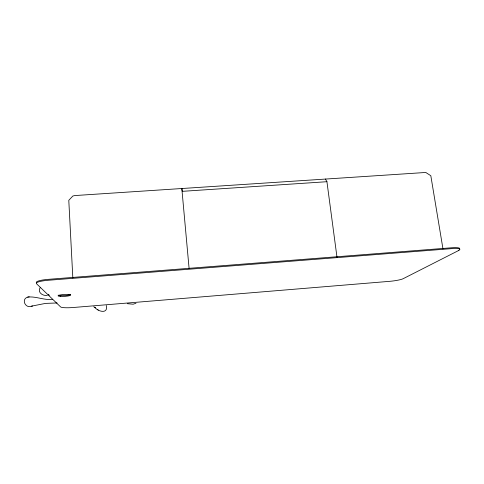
<?xml version="1.0" encoding="UTF-8"?>
<svg xmlns="http://www.w3.org/2000/svg" width="484" height="484" viewBox="0 0 484 484"><rect width="100%" height="100%" fill="white"/><g stroke="black" fill="none" stroke-linecap="round" stroke-linejoin="round"><path stroke-width="0.73" d="M40.317 287.345C36.796 292.167 42.828 296.22 47.341 295.421M135.962 303.262L133.148 304.206L127.383 303.698M52.689 299.33C44.292 300.467 36.354 296.238 28.024 297.037C20.691 298.767 25.368 309.119 31.835 306.118M29.264 296.855L27.721 297.079M31.52 306.148L45.526 303.395L57.1 302.972M32.361 306.057L32.67 306.027M337.009 257.373L326.93 181.706L182.317 191.337L181.821 188.482L189.081 268.293M93.708 306.735L95.469 307.757L94.725 307.243C97.865 311.666 108.47 314.4 106.292 305.525M97.29 309.391L97.599 309.603M97.962 309.857L98.294 310.081M48.291 294.266L49.362 295.307M325.399 179.013L326.93 181.706M442.969 248.879L430.814 175.716L425.775 172.467L74.711 195.572L72.836 196.032L68.788 200.316L72.83 277.913M36.494 282.819A14.151 2.462 -3.1 0 1 48.34 279.341L451.53 247.784A13.588 2.142 -8.5 0 1 459.576 248.933M70.591 294.381A6.28 0.986 -3.5 0 1 64.39 295.597A6.28 0.986 -3.5 0 1 58.177 295.125M458.729 250.464L403.154 278.705A10.829 1.44 -7.4 0 1 389.602 281.337L73.229 307.509A11.313 1.597 -3.8 0 1 60.657 306.965L36.53 283.721A14.157 2.45 -3.1 0 1 48.382 280.26L451.675 248.637A13.588 2.13 -8.5 0 1 458.729 250.464M60.567 296.426A6.28 0.974 -3.5 0 0 70.634 295.179A6.28 0.974 -3.5 0 0 62.067 294.653A6.28 0.974 -3.5 0 0 60.567 296.426"/></g></svg>
